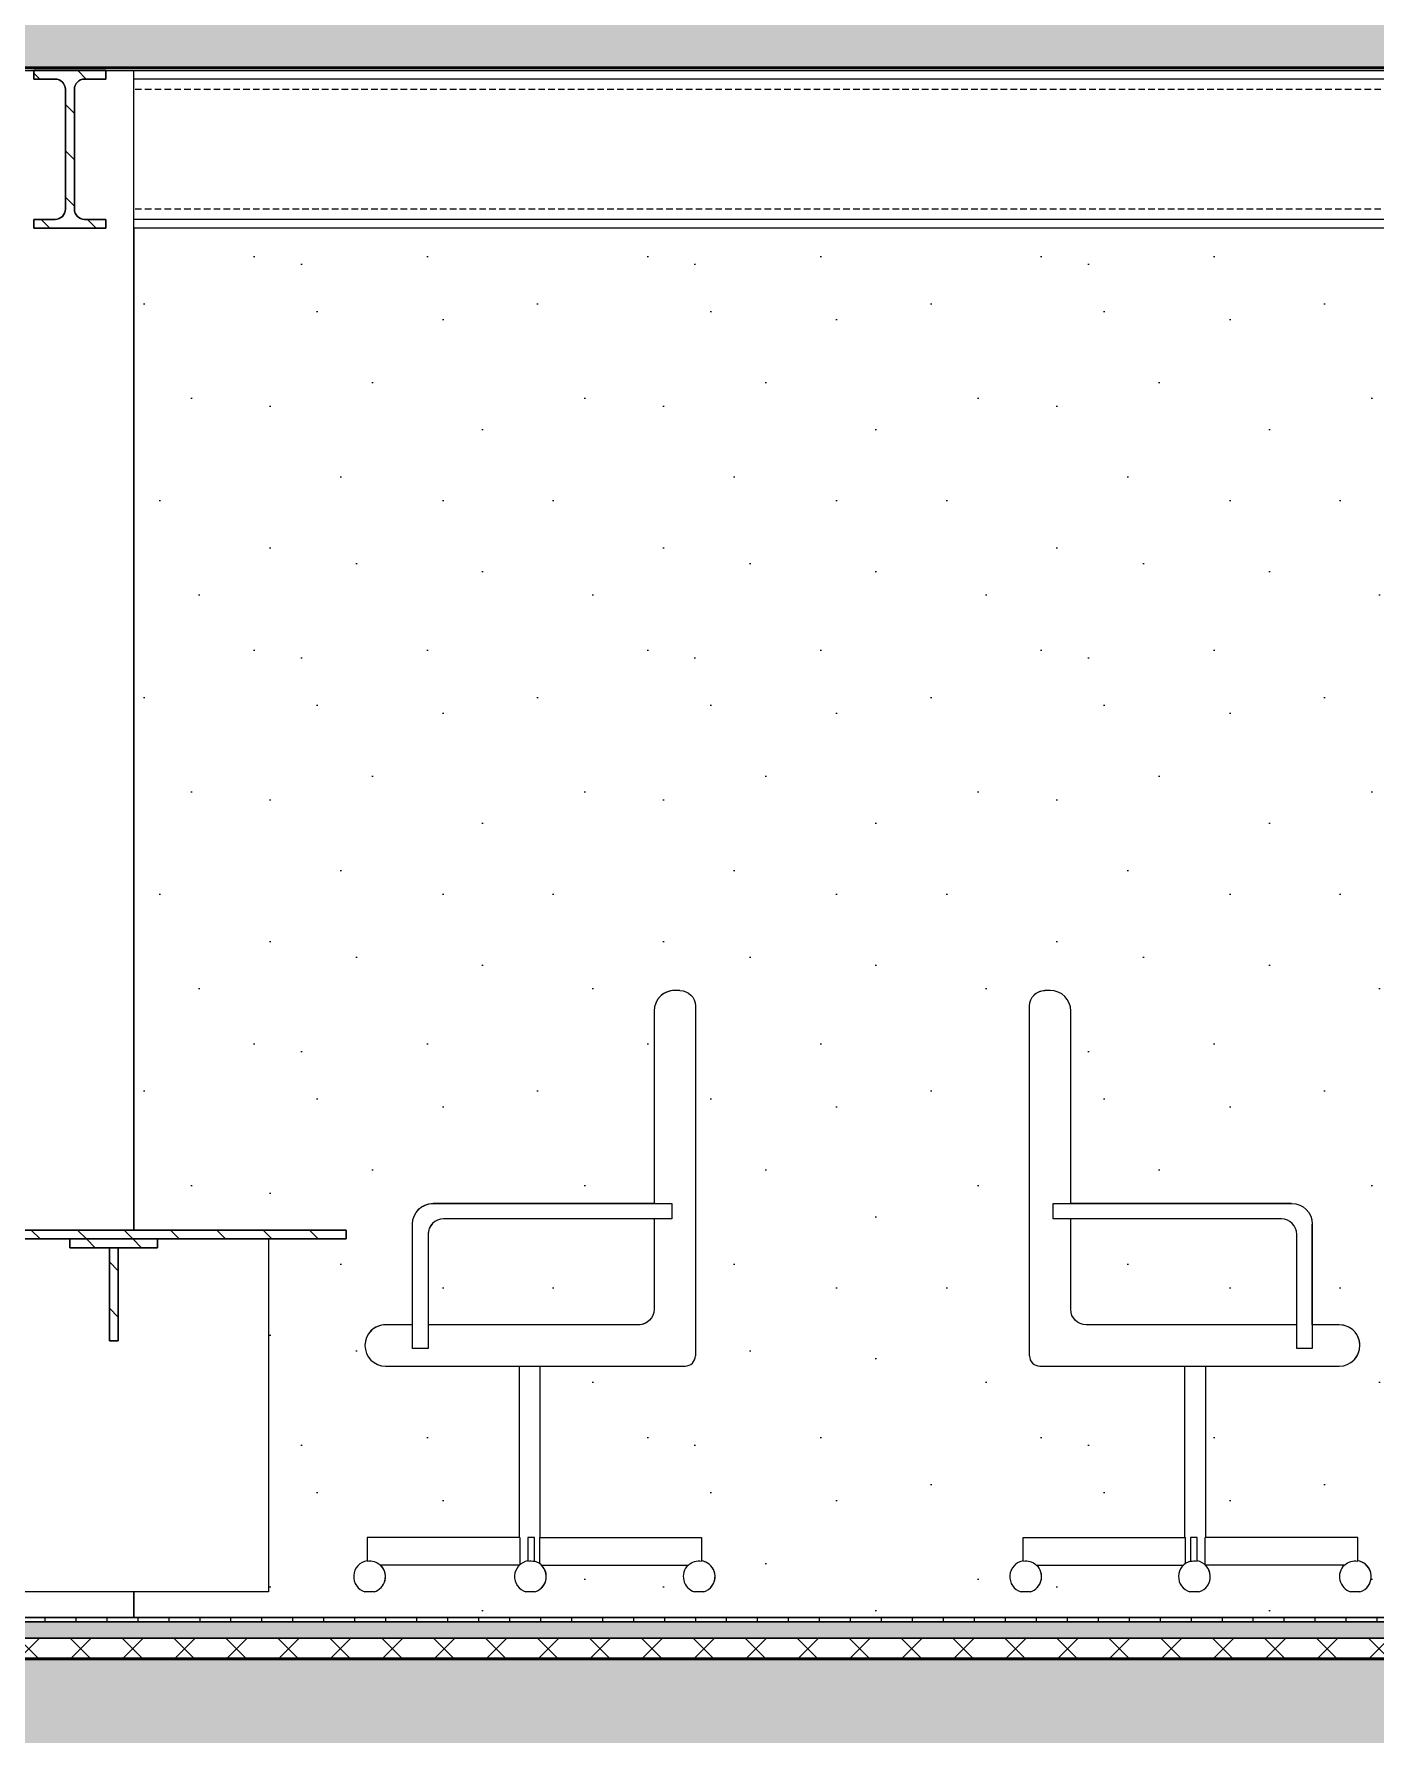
# Model space of a CAD drawing. Header units: millimetres. Extents: x -100 to 224448, y 0 to 22177.
# Drawn here: x 162581 to 165178, y 10125 to 13416 of the extents above; entities that cross this region are included whole.
import ezdxf

# ---------------------------------------------------------------- set-up
doc = ezdxf.new("R2010")
doc.units = ezdxf.units.MM
doc.linetypes.add('DASHED', pattern=[19.05, 12.7, -6.35])
doc.layers.get('0').update_dxf_attribs({"true_color": 0xdfdfdf})
for name, color, linetype in [('Background_0', 7, 'Continuous'), ('Boundary_0', 7, 'Continuous'), ('Boundary_Floor_ Ceramic Tiles', 7, 'Continuous'), ('Boundary_Insulation_ Extruded Polystyrene', 42, 'Continuous'), ('Boundary_Screed', 7, 'Continuous'), ('Elevation_Gypsum Board', 7, 'Continuous'), ('Fill_0', 7, 'Continuous'), ('Fill_Concrete_ Reinforced', 85, 'Continuous'), ('Fill_Floor_ Ceramic Tiles', 251, 'Continuous'), ('Fill_Insulation_ Extruded Polystyrene', 42, 'Continuous'), ('Fill_Screed', 251, 'Continuous'), ('Viewport border', 7, 'Continuous')]:
    doc.layers.add(name, color=color, linetype=linetype)
for name, color, linetype, lineweight in [('Background_Concrete_ Reinforced', 7, 'Continuous', 9), ('Background_Floor_ Ceramic Tiles', 7, 'Continuous', 9), ('Background_Gypsum Board', 7, 'Continuous', 9), ('Background_Insulation_ Extruded Polystyrene', 7, 'Continuous', 9), ('Background_Screed', 7, 'Continuous', 9), ('Boundary_Concrete_ Reinforced', 99, 'Continuous', 50)]:
    doc.layers.add(name, color=color, linetype=linetype, lineweight=lineweight)
doc.layers.add('BIM_ROOM_LINES', color=7, linetype='Continuous', plot=False)
pattern_1 = [(45, (-3002.4, -5250), (-44.90128, 44.90128), [])]
pattern_2 = [(15, (-3002.4, -5250), (287.368, 497.736), [50.8, -355.6]), (105, (-3002.4, -5250), (-497.736, 287.368), [50.8, -355.6]), (150, (-2953.33, -5236.85), (-392.5523, -105.184), [71.842, -502.894]), (15, (-3012.5, -5016.04), (287.368, 497.736), [50.8, -355.6]), (60, (-2981.4, -5034), (-105.184, 392.5523), [35.921, -538.815]), (150, (-2981.4, -5034), (-392.5523, -105.184), [35.921, -538.815]), (15, (-2891.6, -4878.46), (287.368, 497.736), [71.842, -334.558]), (60, (-2891.6, -4878.46), (-105.184, 392.5523), [50.8, -523.9364]), (150, (-2822.2, -4859.87), (-392.5523, -105.184), [50.8, -523.9364]), (105, (-2758.8, -5079.55), (-497.736, 287.368), [50.8, -355.6]), (60, (-2758.82, -5079.55), (-105.184, 392.5523), [35.921, -538.815]), (150, (-2740.86, -5048.44), (-392.5523, -105.184), [35.921, -538.815]), (15, (-2979.63, -5138.7), (287.368, 497.736), [25.4, -340.36]), (15, (-2711.5, -4961.7), (287.368, 497.736), [25.4, -340.36]), (105, (-2847.33, -4945.5), (-497.736, 287.368), [25.4, -340.36]), (150, (-2739.1, -5153.15), (-392.5523, -105.184), [35.921, -538.815]), (150, (-2983.15, -4929.3), (-392.5523, -105.184), [35.921, -538.815]), (60, (-2852.9, -5071.9), (-105.184, 392.5523), [35.921, -538.815]), (105, (-2880.6, -5164.77), (-497.736, 287.368), [6.35, -400.05]), (105, (-2906.6, -4994.24), (-497.736, 287.368), [6.35, -400.05]), (105, (-2740.65, -4877.46), (-497.736, 287.368), [6.35, -400.05]), (105, (-2678.64, -5084.36), (-497.736, 287.368), [6.35, -400.05])]

# ---------------------------------------------------------------- blocks, each defined once
blk = doc.blocks.new("CC'__section__..%5CMainBuilding.dwg", base_point=(1833.3, -9100))
at = {"layer": 'Elevation_Gypsum Board'}
h = blk.add_hatch(dxfattribs=at)
h.set_pattern_fill('DOTS2', color=256, scale=30, style=0)
h.paths.add_polyline_path([(3428.4, 4245), (3441.1, 4245), (3467.4, 4245), (3473.6, 4245), (3475.7, 4245), (3488.4, 4245), (3527.9, 4245), (3582.4, 4245), (9693.4, 4245), (9708.4, 4245), (9747.9, 4245), (9808.4, 4245), (9826.2, 4245), (9886.9, 4245), (9934.4, 4245), (9941.4, 4245), (16052.4, 4245), (16052.4, 4250), (3334.4, 4250), (3334.4, 4245), (3388.9, 4245)])
h = blk.add_hatch(dxfattribs=at)
h.set_pattern_fill('DOTS2', color=256, scale=30, style=0)
h.paths.add_polyline_path([(10352.4, 2000), (10352.4, 1983), (10202.4, 1983), (10202.4, 1300), (9941.4, 1300), (9941.4, 1250), (16052.4, 1250), (16052.4, 3940), (9941.4, 3940), (9941.4, 2000), (10202.4, 2000)])
h.paths.add_polyline_path([(14152.4, 2000), (14152.4, 1983), (14002.4, 1983), (14002.4, 1300), (13402.4, 1300), (13402.4, 1983), (13252.4, 1983), (13102.4, 1983), (13102.4, 1300), (12502.4, 1300), (12502.4, 1983), (12352.4, 1983), (12352.4, 2000), (12502.4, 2000), (13102.4, 2000), (13252.4, 2000), (13402.4, 2000), (14002.4, 2000)], flags=16)
h.paths.add_polyline_path([(14788.9, 2464.1), (14798.9, 2464.1, -0.414214), (14828.9, 2434.1), (14828.9, 1756.9, -0.198912), (14823, 1742.8, -0.198912), (14808.9, 1736.9), (14528.5, 1736.9), (14528.5, 1405.4), (14840.8, 1405.4), (14840.8, 1360, -0.371494), (14867, 1329.5, -0.189379), (14858.8, 1308.6, -0.133873), (14845, 1300), (14827.4, 1300, -0.555935), (14813.6, 1350.5, -0.016632), (14815.1, 1351.9), (14530.5, 1351.9, -0.206644), (14540.2, 1329.5, -0.189377), (14532, 1308.6, -0.133874), (14518.2, 1300), (14509.4, 1300), (14500.6, 1300, -0.555949), (14486.8, 1350.5, -0.016625), (14488.3, 1351.9), (14218.9, 1351.9, -0.206645), (14228.6, 1329.5, -0.189379), (14220.4, 1308.6, -0.133872), (14206.6, 1300), (14189, 1300, -0.555943), (14175.2, 1350.5, -0.170157), (14193.2, 1360), (14193.2, 1405.4), (14487.4, 1405.4), (14487.4, 1736.9), (14228.9, 1736.9, -0.65495), (14199.6, 1804.2, -0.009202), (14200.6, 1805.2, -0.198912), (14228.9, 1816.9), (14281.1, 1816.9), (14281.1, 2011.9, -0.18937), (14291.8, 2039.1, -0.208489), (14321.1, 2051.9), (14748.9, 2051.9), (14748.9, 2424.1, -0.189364), (14759.6, 2451.3, -0.009202), (14760.6, 2452.4, -0.198912)], flags=16)
h.paths.add_polyline_path([(11705.9, 2464.1), (11715.9, 2464.1, -0.414214), (11755.9, 2424.1), (11755.9, 2051.9), (12183.7, 2051.9, -0.414214), (12223.7, 2011.9), (12223.7, 1816.9), (12275.9, 1816.9, -0.414214), (12315.9, 1776.9, -0.189378), (12305.2, 1749.7, -0.208481), (12275.9, 1736.9), (12017.4, 1736.9), (12017.4, 1405.4), (12311.6, 1405.4), (12311.6, 1360, -0.371495), (12337.8, 1329.5, -0.189379), (12329.6, 1308.6, -0.133871), (12315.8, 1300), (12298.2, 1300, -0.555935), (12284.4, 1350.5, -0.016633), (12285.9, 1351.9), (12016.5, 1351.9, -0.206645), (12026.2, 1329.5, -0.189377), (12018, 1308.6, -0.133874), (12004.2, 1300), (11995.4, 1300), (11986.6, 1300, -0.555947), (11972.8, 1350.5, -0.016624), (11974.3, 1351.9), (11689.7, 1351.9, -0.206645), (11699.4, 1329.5, -0.18938), (11691.2, 1308.6, -0.133871), (11677.4, 1300), (11659.8, 1300, -0.555943), (11646, 1350.5, -0.170157), (11664, 1360), (11664, 1405.4), (11976.3, 1405.4), (11976.3, 1736.9), (11695.9, 1736.9, -0.414214), (11675.9, 1756.9), (11675.9, 2434.1, -0.189367), (11683.9, 2454.5, -0.208492)], flags=16)
h.paths.add_polyline_path([(10988.9, 2464.1), (10998.9, 2464.1, -0.414214), (11028.9, 2434.1), (11028.9, 1756.9, -0.198912), (11023, 1742.8, -0.198912), (11008.9, 1736.9), (10728.5, 1736.9), (10728.5, 1405.4), (11040.8, 1405.4), (11040.8, 1360, -0.371495), (11067, 1329.5, -0.18938), (11058.8, 1308.6, -0.133871), (11045, 1300), (11027.4, 1300, -0.555935), (11013.6, 1350.5, -0.01665), (11015.1, 1351.9), (10730.5, 1351.9, -0.206644), (10740.2, 1329.5, -0.189377), (10732, 1308.6, -0.133874), (10718.2, 1300), (10709.4, 1300), (10700.6, 1300, -0.555946), (10686.8, 1350.5, -0.016624), (10688.3, 1351.9), (10418.9, 1351.9, -0.206645), (10428.6, 1329.5, -0.189379), (10420.4, 1308.6, -0.133872), (10406.6, 1300), (10389, 1300, -0.555943), (10375.2, 1350.5, -0.170157), (10393.2, 1360), (10393.2, 1405.4), (10687.4, 1405.4), (10687.4, 1736.9), (10428.9, 1736.9, -0.65495), (10399.6, 1804.2, -0.009215), (10400.6, 1805.2, -0.198912), (10428.9, 1816.9), (10481.1, 1816.9), (10481.1, 2011.9, -0.18937), (10491.8, 2039.1, -0.208489), (10521.1, 2051.9), (10948.9, 2051.9), (10948.9, 2424.1, -0.189364), (10959.6, 2451.3, -0.009215), (10960.6, 2452.4, -0.198912)], flags=16)
h = blk.add_hatch(dxfattribs=at)
h.set_pattern_fill('DOTS2', color=256, scale=30, style=0)
h.paths.add_polyline_path([(10511.1, 1816.9), (10918.9, 1816.9, 0.20842), (10940.9, 1826.5, 0.189439), (10948.9, 1846.9), (10948.9, 2021.9), (10541.1, 2021.9, 0.198912), (10519.9, 2013.1, 0.198912), (10511.1, 1991.9)])
h = blk.add_hatch(dxfattribs=at)
h.set_pattern_fill('DOTS2', color=256, scale=30, style=0)
h.paths.add_polyline_path([(11785.9, 1816.9), (12193.7, 1816.9), (12193.7, 1991.9, 0.414214), (12163.7, 2021.9), (11755.9, 2021.9), (11755.9, 1846.9, 0.414214)])
at = {"layer": 'Fill_0', "extrusion": (-4.25008e-29, -1.01962e-30, -1)}
h = blk.add_hatch(dxfattribs=at)
h.set_pattern_fill('ANSI31', color=256, scale=20, style=0)
h.set_pattern_definition(pattern_1)
edge = h.paths.add_edge_path()
edge.add_line((-9747.9, 4228.3), (-9788.8, 4228.3))
edge.add_spline(control_points=[(-9788.8, 4228.3), (-9808.7, 4228.3), (-9808.7, 4208.4)], knot_values=[-0.785398, -0.785398, -0.785398, 0.785398, 0.785398, 0.785398], weights=[1, 0.707107, 1], degree=2, periodic=0)
edge.add_line((-9808.7, 4208.4), (-9808.7, 3976.6))
edge.add_spline(control_points=[(-9808.7, 3976.6), (-9808.7, 3956.7), (-9788.8, 3956.7)], knot_values=[-0.785398, -0.785398, -0.785398, 0.785398, 0.785398, 0.785398], weights=[1, 0.707107, 1], degree=2, periodic=0)
edge.add_line((-9788.8, 3956.7), (-9747.9, 3956.7))
edge.add_line((-9747.9, 3956.7), (-9747.9, 3940))
edge.add_line((-9747.9, 3940), (-9886.9, 3940))
edge.add_line((-9886.9, 3940), (-9886.9, 3956.7))
edge.add_line((-9886.9, 3956.7), (-9846, 3956.7))
edge.add_spline(control_points=[(-9846, 3956.7), (-9826.1, 3956.7), (-9826.1, 3976.6)], knot_values=[-0.785398, -0.785398, -0.785398, 0.785398, 0.785398, 0.785398], weights=[1, 0.707107, 1], degree=2, periodic=0)
edge.add_line((-9826.1, 3976.6), (-9826.1, 4208.4))
edge.add_spline(control_points=[(-9826.1, 4208.4), (-9826.1, 4228.3), (-9846, 4228.3)], knot_values=[-0.785398, -0.785398, -0.785398, 0.785398, 0.785398, 0.785398], weights=[1, 0.707107, 1], degree=2, periodic=0)
edge.add_line((-9846, 4228.3), (-9886.9, 4228.3))
edge.add_line((-9886.9, 4228.3), (-9886.9, 4245))
edge.add_line((-9886.9, 4245), (-9747.9, 4245))
edge.add_line((-9747.9, 4245), (-9747.9, 4228.3))
at = {"layer": 'Fill_0', "extrusion": (0, 0, -1)}
h = blk.add_hatch(dxfattribs=at)
h.set_pattern_fill('ANSI31', color=256, scale=20, style=0)
h.set_pattern_definition(pattern_1)
h.paths.add_polyline_path([(-9452.4, 2000), (-9452.4, 1983), (-10352.4, 1983), (-10352.4, 2000)])
h = blk.add_hatch(dxfattribs=at)
h.set_pattern_fill('ANSI31', color=256, scale=20, style=0)
h.set_pattern_definition(pattern_1)
h.paths.add_polyline_path([(-9987.4, 1966), (-9987.4, 1983), (-9817.4, 1983), (-9817.4, 1966)])
h = blk.add_hatch(dxfattribs=at)
h.set_pattern_fill('ANSI31', color=256, scale=20, style=0)
h.set_pattern_definition(pattern_1)
h.paths.add_polyline_path([(-9893.9, 1966), (-9893.9, 1786), (-9910.9, 1786), (-9910.9, 1966)])
at = {"layer": 'Fill_Concrete_ Reinforced', "extrusion": (0, 0, -1)}
h = blk.add_hatch(dxfattribs=at)
h.set_pattern_fill('CONCRETE1', color=256, scale=20, angle=15, style=0)
h.set_pattern_definition(pattern_2)
h.paths.add_polyline_path([(-21382.4, 4250), (-21382.4, 4420), (-21242.4, 4420), (-3322.4, 4420), (-3182.4, 4420), (-3182.4, 4250)])
h = blk.add_hatch(dxfattribs=at)
h.set_pattern_fill('CONCRETE1', color=256, scale=20, angle=15, style=0)
h.set_pattern_definition(pattern_2)
h.paths.add_polyline_path([(-21382.4, 1000), (-21382.4, 1170), (-21242.4, 1170), (-3322.4, 1170), (-3182.4, 1170), (-3182.4, 1000)])
at = {"layer": 'Fill_Floor_ Ceramic Tiles', "extrusion": (0, 0, -1)}
h = blk.add_hatch(dxfattribs=at)
h.set_pattern_fill('_USER', color=256, scale=60, angle=90, style=0, pattern_type=0)
h.set_pattern_definition([(90, (-3002.4, -5250), (-60, -2e-13), [])])
h.paths.add_polyline_path([(-3322.4, 1250), (-3322.4, 1242), (-21242.4, 1242), (-21242.4, 1250)])
at = {"layer": 'Fill_Insulation_ Extruded Polystyrene', "extrusion": (0, 0, -1)}
h = blk.add_hatch(dxfattribs=at)
h.set_pattern_fill('INSULATION', color=256, scale=20, style=0)
h.set_pattern_definition([(45, (-3002.4, -5250), (-50.28943, 50.28943), []), (135, (-3002.4, -5250), (-50.28943, -50.28943), [])])
h.paths.add_polyline_path([(-3322.4, 1210), (-3322.4, 1170), (-21242.4, 1170), (-21242.4, 1210)])
at = {"layer": 'Fill_Screed', "extrusion": (0, 0, -1)}
h = blk.add_hatch(dxfattribs=at)
h.set_pattern_fill('SCREED', color=256, scale=20, angle=15, style=0)
h.set_pattern_definition([(15, (-3002.4, -5250), (915.6406, 508.3053), [-127, 0, -381, 0]), (15, (-3005.69, -5237.73), (915.6406, 508.3053), [-50.8, 0, -177.8, 0, -91.44, 0, -381, 0]), (15, (-3008.97, -5225.47), (915.6406, 508.3053), [-25.4, 0, -127, 0, -127, 0, -279.4, 0, -91.44, 0]), (15, (-3012.26, -5213.2), (915.6406, 508.3053), [-91.44, 0, -406.4, 0]), (15, (-3015.55, -5200.93), (915.6406, 508.3053), [-304.8, 0, -304.8, 0]), (15, (-3018.84, -5188.66), (915.6406, 508.3053), [-431.8, 0]), (15, (-3022.12, -5176.4), (915.6406, 508.3053), [-127, 0, -558.8, 0]), (15, (-3025.4, -5164.13), (915.6406, 508.3053), [-177.8, 0, -101.6, 0]), (15, (-3028.7, -5151.86), (915.6406, 508.3053), [-254, 0]), (15, (-3035.27, -5127.33), (915.6406, 508.3053), [-35.56, 0, -381, 0, -228.6, 0]), (15, (-3038.56, -5115.06), (915.6406, 508.3053), [-50.8, 0, -5.08, 0, -127, 0]), (15, (-3041.84, -5102.8), (915.6406, 508.3053), [-25.4, 0, -330.2, 0, -381, 0]), (15, (-3045.13, -5090.53), (915.6406, 508.3053), [-254, 0]), (15, (-3048.42, -5078.26), (915.6406, 508.3053), [-127, 0, -533.4, 0]), (15, (-3055, -5053.72), (915.6406, 508.3053), [-609.6, 0]), (15, (-3058.28, -5041.46), (915.6406, 508.3053), [-127, 0, -10.16, 0, -177.8, 0]), (15, (-3061.57, -5029.2), (915.6406, 508.3053), [-35.56, 0, -254, 0, -101.6, 0, -177.8, 0, -203.2, 0]), (15, (-3064.85, -5016.92), (915.6406, 508.3053), [-76.2, 0, -101.6, 0, -254, 0, -10.16, 0, -127, 0]), (15, (-3068.14, -5004.65), (915.6406, 508.3053), [-254, 0])])
h.paths.add_polyline_path([(-3322.4, 1242), (-3322.4, 1210), (-21242.4, 1210), (-21242.4, 1242)])
at = {"linetype": 'DASHED', "extrusion": (0, 1, 0)}
for p, q in [((16052.4, 4208.4), (9941.4, 4208.4)), ((16052.4, 3976.6), (9941.4, 3976.6))]:
    blk.add_line(p, q, dxfattribs=at)
blk.add_line((2834.4, 1250), (21730.4, 1250))
blk.add_line((2834.4, 1250), (21730.4, 1250))
blk.add_line((2834.4, 1250), (21730.4, 1250))
at = {"layer": 'Background_0', "extrusion": (0, 1, 0)}
for p, q in [((3467.4, 4245), (9808.4, 4245)), ((9693.4, 4245), (9941.4, 4245)), ((9693.4, 4245), (9941.4, 4245)), ((9708.4, 4245), (9934.4, 4245)), ((9747.9, 4245), (9747.9, 4228.3)), ((9747.9, 4245), (9886.9, 4245)), ((9886.9, 4245), (9747.9, 4245)), ((9747.9, 4228.3), (9788.8, 4228.3)), ((9826.2, 4245), (9808.4, 4245)), ((9826.2, 4245), (16052.4, 4245)), ((9846, 4228.3), (9886.9, 4228.3)), ((9886.9, 4245), (16052.4, 4245)), ((9886.9, 4228.3), (9886.9, 4245)), ((9886.9, 4245), (16052.4, 4245)), ((9934.4, 4245), (9934.4, 4245)), ((9934.4, 4245), (9941.4, 4245)), ((9941.4, 2000), (9941.4, 4245)), ((9941.4, 4245), (9941.4, 4245)), ((16052.4, 4228.3), (9941.4, 4228.3)), ((9808.7, 4208.4), (9808.7, 3976.6)), ((9826.1, 3976.6), (9826.1, 4208.4)), ((9788.8, 3956.7), (9747.9, 3956.7)), ((9747.9, 3956.7), (9747.9, 3940)), ((9886.9, 3956.7), (9846, 3956.7)), ((9886.9, 3940), (9886.9, 3956.7)), ((16052.4, 3956.7), (9941.4, 3956.7)), ((9747.9, 3940), (9886.9, 3940)), ((9941.4, 3940), (9941.4, 2000)), ((9941.4, 2000), (9941.4, 3940)), ((9941.4, 2000), (9941.4, 3940)), ((9941.4, 3940), (9941.4, 2000)), ((9941.4, 2000), (9941.4, 3940)), ((16052.4, 3940), (9941.4, 3940)), ((10998.9, 2464.1), (10988.9, 2464.1)), ((10998.9, 2464.1), (10988.9, 2464.1)), ((10998.9, 2464.1), (10988.9, 2464.1)), ((10998.9, 2464.1), (10988.9, 2464.1)), ((10998.9, 2464.1), (10988.9, 2464.1)), ((10998.9, 2464.1), (10988.9, 2464.1)), ((11715.9, 2464.1), (11705.9, 2464.1)), ((11715.9, 2464.1), (11705.9, 2464.1)), ((11715.9, 2464.1), (11705.9, 2464.1)), ((11715.9, 2464.1), (11705.9, 2464.1)), ((11715.9, 2464.1), (11705.9, 2464.1)), ((11715.9, 2464.1), (11705.9, 2464.1)), ((10948.9, 2424.1), (10948.9, 2051.9)), ((11028.9, 2434.1), (11028.9, 1756.9)), ((11028.9, 2434.1), (11028.9, 1756.9)), ((11028.9, 2434.1), (11028.9, 1756.9)), ((11028.9, 2434.1), (11028.9, 1756.9)), ((11028.9, 2434.1), (11028.9, 1756.9)), ((11028.9, 2434.1), (11028.9, 1756.9)), ((11675.9, 1756.9), (11675.9, 2434.1)), ((11755.9, 2051.9), (11755.9, 2424.1)), ((11755.9, 2051.9), (11755.9, 2424.1)), ((11755.9, 2051.9), (11755.9, 2424.1)), ((11755.9, 2051.9), (11755.9, 2424.1)), ((11755.9, 2051.9), (11755.9, 2424.1)), ((11755.9, 2051.9), (11755.9, 2424.1)), ((10948.9, 2051.9), (10521.1, 2051.9)), ((10521.1, 2051.9), (10948.9, 2051.9)), ((10948.9, 2051.9), (10521.1, 2051.9)), ((10948.9, 2051.9), (10521.1, 2051.9)), ((10948.9, 2051.9), (10521.1, 2051.9)), ((10948.9, 2051.9), (10521.1, 2051.9)), ((10521.1, 2051.9), (10948.9, 2051.9)), ((10521.1, 2051.9), (10948.9, 2051.9)), ((10521.1, 2051.9), (10948.9, 2051.9)), ((10521.1, 2051.9), (10948.9, 2051.9)), ((10521.1, 2051.9), (10983.1, 2051.9)), ((10948.9, 2051.9), (10521.1, 2051.9)), ((10983.1, 2051.9), (10983.1, 2021.9)), ((11721.7, 2021.9), (11721.7, 2051.9)), ((11721.7, 2051.9), (12183.7, 2051.9)), ((12183.7, 2051.9), (11755.9, 2051.9)), ((11755.9, 2051.9), (12183.7, 2051.9)), ((11755.9, 2051.9), (12183.7, 2051.9)), ((12183.7, 2051.9), (11755.9, 2051.9)), ((11755.9, 2051.9), (12183.7, 2051.9)), ((12183.7, 2051.9), (11755.9, 2051.9)), ((11755.9, 2051.9), (12183.7, 2051.9)), ((12183.7, 2051.9), (11755.9, 2051.9)), ((11755.9, 2051.9), (12183.7, 2051.9)), ((12183.7, 2051.9), (11755.9, 2051.9)), ((12183.7, 2051.9), (11755.9, 2051.9)), ((10481.1, 1771.2), (10481.1, 2011.9)), ((10983.1, 2021.9), (10541.1, 2021.9)), ((10948.9, 2021.9), (10948.9, 1846.9)), ((12163.7, 2021.9), (11721.7, 2021.9)), ((11755.9, 1846.9), (11755.9, 2021.9)), ((11755.9, 1846.9), (11755.9, 2021.9)), ((11755.9, 1846.9), (11755.9, 2021.9)), ((11755.9, 1846.9), (11755.9, 2021.9)), ((11755.9, 1846.9), (11755.9, 2021.9)), ((11755.9, 1846.9), (11755.9, 2021.9)), ((12223.7, 2011.9), (12223.7, 1816.9)), ((12223.7, 2011.9), (12223.7, 1816.9)), ((12223.7, 1816.9), (12223.7, 2011.9)), ((12223.7, 1816.9), (12223.7, 2011.9)), ((12223.7, 2011.9), (12223.7, 1771.2)), ((12223.7, 1816.9), (12223.7, 2011.9)), ((12223.7, 1816.9), (12223.7, 2011.9)), ((12223.7, 2011.9), (12223.7, 1816.9)), ((12223.7, 1816.9), (12223.7, 2011.9)), ((12223.7, 2011.9), (12223.7, 1816.9)), ((12223.7, 1816.9), (12223.7, 2011.9)), ((12223.7, 2011.9), (12223.7, 1816.9)), ((10352.4, 2000), (9452.4, 2000)), ((9452.4, 2000), (10352.4, 2000)), ((9452.4, 1983), (10352.4, 1983)), ((10202.4, 2000), (9602.4, 2000)), ((10202.4, 2000), (9602.4, 2000)), ((9602.4, 2000), (10202.4, 2000)), ((9987.4, 1983), (9817.4, 1983)), ((9817.4, 1983), (9817.4, 1966)), ((9941.4, 2000), (10352.4, 2000)), ((10202.4, 2000), (9941.4, 2000)), ((9941.4, 2000), (10202.4, 2000)), ((9941.4, 2000), (10352.4, 2000)), ((10202.4, 2000), (9941.4, 2000)), ((9941.4, 2000), (10202.4, 2000)), ((9941.4, 2000), (10352.4, 2000)), ((10202.4, 2000), (9941.4, 2000)), ((9941.4, 2000), (10202.4, 2000)), ((9941.4, 2000), (10352.4, 2000)), ((10202.4, 2000), (9941.4, 2000)), ((9941.4, 2000), (10202.4, 2000)), ((9941.4, 2000), (10352.4, 2000)), ((10202.4, 2000), (9941.4, 2000)), ((9941.4, 2000), (10202.4, 2000)), ((9987.4, 1966), (9987.4, 1983)), ((10202.4, 2000), (10202.4, 2000)), ((10202.4, 2000), (10202.4, 2000)), ((10202.4, 1983), (10202.4, 1300)), ((10202.4, 1983), (10202.4, 1300)), ((10202.4, 1983), (10202.4, 1300)), ((10202.4, 1983), (10202.4, 1300)), ((10202.4, 1983), (10202.4, 1300)), ((10202.4, 1983), (10202.4, 1300)), ((10202.4, 1983), (10202.4, 1300)), ((10202.4, 1983), (10202.4, 1300)), ((10202.4, 1983), (10202.4, 1300)), ((10202.4, 1983), (10202.4, 1300)), ((10202.4, 1983), (10202.4, 1300)), ((10202.4, 1983), (10202.4, 1300)), ((10202.4, 1983), (10202.4, 1300)), ((10352.4, 1983), (10352.4, 2000)), ((10352.4, 1983), (10352.4, 2000)), ((10352.4, 1983), (10352.4, 2000)), ((10352.4, 1983), (10352.4, 2000)), ((10352.4, 1983), (10352.4, 2000)), ((10352.4, 1983), (10352.4, 2000)), ((10352.4, 1983), (10352.4, 2000)), ((10352.4, 1983), (10352.4, 1983)), ((10352.4, 1983), (10352.4, 1983)), ((10511.1, 1991.9), (10511.1, 1816.9)), ((10511.1, 1991.9), (10511.1, 1816.9)), ((10511.1, 1991.9), (10511.1, 1816.9)), ((10511.1, 1991.9), (10511.1, 1771.2)), ((10511.1, 1991.9), (10511.1, 1816.9)), ((10511.1, 1991.9), (10511.1, 1816.9)), ((10511.1, 1991.9), (10511.1, 1816.9)), ((10511.1, 1991.9), (10511.1, 1816.9)), ((10511.1, 1991.9), (10511.1, 1816.9)), ((10511.1, 1991.9), (10511.1, 1816.9)), ((10511.1, 1991.9), (10511.1, 1816.9)), ((10511.1, 1991.9), (10511.1, 1816.9)), ((12193.7, 1771.2), (12193.7, 1991.9)), ((9817.4, 1966), (9987.4, 1966)), ((9910.9, 1966), (9893.9, 1966)), ((9893.9, 1966), (9893.9, 1786)), ((9910.9, 1786), (9910.9, 1966)), ((10481.1, 1816.9), (10428.9, 1816.9)), ((10481.1, 1816.9), (10428.9, 1816.9)), ((10481.1, 1816.9), (10428.9, 1816.9)), ((10481.1, 1816.9), (10428.9, 1816.9)), ((10481.1, 1816.9), (10428.9, 1816.9)), ((10481.1, 1816.9), (10428.9, 1816.9)), ((10918.9, 1816.9), (10511.1, 1816.9)), ((10918.9, 1816.9), (10511.1, 1816.9)), ((10918.9, 1816.9), (10511.1, 1816.9)), ((10918.9, 1816.9), (10511.1, 1816.9)), ((10918.9, 1816.9), (10511.1, 1816.9)), ((10918.9, 1816.9), (10511.1, 1816.9)), ((12193.7, 1816.9), (11785.9, 1816.9)), ((12193.7, 1816.9), (11785.9, 1816.9)), ((12193.7, 1816.9), (11785.9, 1816.9)), ((12193.7, 1816.9), (11785.9, 1816.9)), ((12193.7, 1816.9), (11785.9, 1816.9)), ((12193.7, 1816.9), (11785.9, 1816.9)), ((12275.9, 1816.9), (12223.7, 1816.9)), ((12275.9, 1816.9), (12223.7, 1816.9)), ((12275.9, 1816.9), (12223.7, 1816.9)), ((12275.9, 1816.9), (12223.7, 1816.9)), ((12275.9, 1816.9), (12223.7, 1816.9)), ((12275.9, 1816.9), (12223.7, 1816.9)), ((9893.9, 1786), (9910.9, 1786)), ((10511.1, 1771.2), (10481.1, 1771.2)), ((12223.7, 1771.2), (12193.7, 1771.2)), ((10428.9, 1736.9), (11008.9, 1736.9)), ((10687.4, 1736.9), (10687.4, 1405.4)), ((10728.5, 1405.4), (10728.5, 1736.9)), ((10728.5, 1405.4), (10728.5, 1736.9)), ((10728.5, 1405.4), (10728.5, 1736.9)), ((10728.5, 1405.4), (10728.5, 1736.9)), ((10728.5, 1405.4), (10728.5, 1736.9)), ((10728.5, 1405.4), (10728.5, 1736.9)), ((11695.9, 1736.9), (12275.9, 1736.9)), ((11976.3, 1736.9), (11976.3, 1405.4)), ((12017.4, 1405.4), (12017.4, 1736.9)), ((12017.4, 1405.4), (12017.4, 1736.9)), ((12017.4, 1405.4), (12017.4, 1736.9)), ((12017.4, 1405.4), (12017.4, 1736.9)), ((12017.4, 1405.4), (12017.4, 1736.9)), ((12017.4, 1405.4), (12017.4, 1736.9)), ((10687.4, 1405.4), (10393.2, 1405.4)), ((10393.2, 1405.4), (10393.2, 1405.4)), ((10687.4, 1405.4), (10393.2, 1405.4)), ((10687.4, 1405.4), (10393.2, 1405.4)), ((10393.2, 1405.4), (10393.2, 1359.6)), ((10393.2, 1405.4), (10393.2, 1405.4)), ((10688.9, 1405.4), (10393.2, 1405.4)), ((10687.4, 1405.4), (10393.2, 1405.4)), ((10687.4, 1405.4), (10393.2, 1405.4)), ((10688.9, 1405.4), (10688.9, 1352.5)), ((10704.3, 1405.4), (10704.3, 1359.6)), ((10717, 1405.4), (10704.3, 1405.4)), ((10717, 1359), (10717, 1405.4)), ((10727, 1405.4), (11040.8, 1405.4)), ((10727, 1405.4), (10727, 1354.8)), ((10728.5, 1405.4), (11040.8, 1405.4)), ((10728.5, 1405.4), (11040.8, 1405.4)), ((10728.5, 1405.4), (11040.8, 1405.4)), ((10728.5, 1405.4), (11040.8, 1405.4)), ((10728.5, 1405.4), (11040.8, 1405.4)), ((11040.8, 1405.4), (11040.8, 1360)), ((11040.8, 1405.4), (11040.8, 1360)), ((11040.8, 1405.4), (11040.8, 1360)), ((11040.8, 1405.4), (11040.8, 1359.6)), ((11040.8, 1405.4), (11040.8, 1360)), ((11040.8, 1405.4), (11040.8, 1360)), ((11664, 1405.4), (11977.8, 1405.4)), ((11664, 1405.4), (11976.3, 1405.4)), ((11664, 1405.4), (11976.3, 1405.4)), ((11664, 1405.4), (11976.3, 1405.4)), ((11664, 1405.4), (11976.3, 1405.4)), ((11664, 1405.4), (11664, 1405.4)), ((11664, 1359.6), (11664, 1405.4)), ((11664, 1405.4), (11976.3, 1405.4)), ((11977.8, 1354.8), (11977.8, 1405.4)), ((12000.5, 1405.4), (11987.8, 1405.4)), ((11987.8, 1405.4), (11987.8, 1359)), ((12000.5, 1359.6), (12000.5, 1405.4)), ((12015.9, 1352.5), (12015.9, 1405.4)), ((12311.6, 1405.4), (12015.9, 1405.4)), ((12311.6, 1405.4), (12017.4, 1405.4)), ((12311.6, 1405.4), (12017.4, 1405.4)), ((12311.6, 1405.4), (12017.4, 1405.4)), ((12311.6, 1405.4), (12017.4, 1405.4)), ((12311.6, 1405.4), (12017.4, 1405.4)), ((12311.6, 1360), (12311.6, 1405.4)), ((12311.6, 1359.6), (12311.6, 1405.4)), ((12311.6, 1360), (12311.6, 1405.4)), ((12311.6, 1360), (12311.6, 1405.4)), ((12311.6, 1360), (12311.6, 1405.4)), ((12311.6, 1360), (12311.6, 1405.4)), ((10688.3, 1351.9), (10418.3, 1351.9)), ((10717, 1359), (10717, 1359.4)), ((10730.5, 1351.9), (11015.7, 1351.9)), ((11040.8, 1359.6), (11040.8, 1360)), ((11689.1, 1351.9), (11974.3, 1351.9)), ((12000.5, 1359.6), (12000.5, 1359.8)), ((12286.5, 1351.9), (12016.5, 1351.9)), ((12311.6, 1359.6), (12311.6, 1360)), ((10202.4, 1300), (9602.4, 1300)), ((9941.4, 1300), (9941.4, 1250)), ((9941.4, 1250), (9941.4, 1300)), ((9941.4, 1250), (9941.4, 1300)), ((9941.4, 1250), (9941.4, 1300)), ((9941.4, 1300), (9941.4, 1250)), ((9941.4, 1250), (9941.4, 1300)), ((10202.4, 1300), (10202.4, 1300)), ((10202.4, 1300), (10202.4, 1300)), ((10406.6, 1300), (10389, 1300)), ((10709.4, 1300), (10700.6, 1300)), ((10718.2, 1300), (10709.4, 1300)), ((11045, 1300), (11027.4, 1300)), ((11677.4, 1300), (11659.8, 1300)), ((11995.4, 1300), (11986.6, 1300)), ((12004.2, 1300), (11995.4, 1300)), ((12315.8, 1300), (12298.2, 1300))]:
    blk.add_line(p, q, dxfattribs=at)
at = {"layer": 'Background_0', "extrusion": (0, 0, -1)}
for centre, start, end in [((-9788.8, 4208.4), 90, 180), ((-9846, 4208.4), 0, 90), ((-9788.8, 3976.6), 180, 270), ((-9846, 3976.6), 270, 0)]:
    blk.add_arc(centre, 19.9, start, end, dxfattribs=at)
at = {"layer": 'Background_0'}
for centre, radius, start, end in [((10988.9, 2424.1), 40, 90, 180), ((10988.9, 2424.1), 40, 90, 137.1118), ((10988.9, 2424.1), 40, 90, 137.1115), ((10988.9, 2424.1), 40, 90, 137.1118), ((10988.9, 2424.1), 40, 90, 137.1088), ((10988.9, 2424.1), 40, 90, 135), ((11715.9, 2424.1), 40, 0, 90), ((11715.9, 2424.1), 40, 0, 90), ((11715.9, 2424.1), 40, 0, 90), ((11715.9, 2424.1), 40, 0, 90), ((11715.9, 2424.1), 40, 0, 90), ((11715.9, 2424.1), 40, 0, 90), ((10541.1, 1991.9), 30, 90, 180), ((10541.1, 1991.9), 30, 135, 180), ((10541.1, 1991.9), 30, 135, 180), ((10541.1, 1991.9), 30, 135, 180), ((10541.1, 1991.9), 30, 135, 180), ((10541.1, 1991.9), 30, 135, 180), ((10541.1, 1991.9), 30, 135, 180), ((10541.1, 1991.9), 30, 135, 180), ((10541.1, 1991.9), 30, 135, 180), ((10541.1, 1991.9), 30, 135, 180), ((10541.1, 1991.9), 30, 135, 180), ((10541.1, 1991.9), 30, 135, 180), ((12163.7, 1991.9), 30, 0, 90), ((10428.9, 1776.9), 40, 90, 270), ((10428.9, 1776.9), 40, 90, 137.1118), ((10428.9, 1776.9), 40, 90, 137.1118), ((10428.9, 1776.9), 40, 90, 137.1088), ((10428.9, 1776.9), 40, 90, 137.1115), ((10428.9, 1776.9), 40, 90, 135), ((12275.9, 1776.9), 40, 317.1037, 90), ((12275.9, 1776.9), 40, 317.1057, 90), ((12275.9, 1776.9), 40, 317.1057, 90), ((12275.9, 1776.9), 40, 270, 90), ((12275.9, 1776.9), 40, 317.1057, 90), ((12275.9, 1776.9), 40, 317.1057, 90), ((11008.9, 1756.9), 20, 270, 0), ((11008.9, 1756.9), 20, 315, 0), ((11008.9, 1756.9), 20, 315, 0), ((11008.9, 1756.9), 20, 315, 0), ((11008.9, 1756.9), 20, 315, 0), ((11008.9, 1756.9), 20, 315, 0), ((11695.9, 1756.9), 20, 180, 270), ((10397.8, 1329.5), 30.8, 98.4811, 253.3944), ((10397.8, 1329.5), 30.8, 98.4811, 137.1082), ((10397.8, 1329.5), 30.8, 98.4811, 137.1119), ((10397.8, 1329.5), 30.8, 98.4811, 137.1082), ((10397.8, 1329.5), 30.8, 98.4811, 137.1082), ((10397.8, 1329.5), 30.8, 98.4811, 137.1115), ((10397.8, 1329.5), 30.8, 286.6056, 46.7021), ((10397.8, 1329.5), 30.8, 317.1054, 46.7021), ((10397.8, 1329.5), 30.8, 317.1014, 46.7021), ((10397.8, 1329.5), 30.8, 317.1054, 46.7021), ((10397.8, 1329.5), 30.8, 317.1054, 46.7021), ((10397.8, 1329.5), 30.8, 317.1018, 46.7021), ((10709.4, 1329.5), 30.8, 99.4819, 253.3942), ((10709.4, 1329.5), 30.8, 133.2978, 137.1075), ((10709.4, 1329.5), 30.8, 133.2978, 137.1074), ((10709.4, 1329.5), 30.8, 133.2978, 137.1114), ((10709.4, 1329.5), 30.8, 133.2978, 137.1074), ((10709.4, 1329.5), 30.8, 133.2978, 137.1076), ((10709.4, 1329.5), 30.8, 133.2978, 137.1074), ((10709.4, 1329.5), 30.8, 133.2978, 137.1075), ((10709.4, 1329.5), 30.8, 133.2978, 137.1074), ((10709.4, 1329.5), 30.8, 133.2978, 137.111), ((10709.4, 1329.5), 30.8, 133.2978, 137.1074), ((10709.4, 1329.5), 30.8, 133.2978, 137.1074), ((10709.4, 1329.5), 30.8, 286.6056, 75.7299), ((10709.4, 1329.5), 30.8, 317.1059, 46.702), ((10709.4, 1329.5), 30.8, 317.1061, 46.702), ((10709.4, 1329.5), 30.8, 317.102, 46.702), ((10709.4, 1329.5), 30.8, 317.1061, 46.702), ((10709.4, 1329.5), 30.8, 317.1059, 46.702), ((10709.4, 1329.5), 30.8, 317.1061, 46.702), ((10709.4, 1329.5), 30.8, 317.1059, 46.7021), ((10709.4, 1329.5), 30.8, 317.1061, 46.7021), ((10709.4, 1329.5), 30.8, 317.1025, 46.7021), ((10709.4, 1329.5), 30.8, 317.1061, 46.7021), ((10709.4, 1329.5), 30.8, 317.1061, 46.7021), ((11036.2, 1329.5), 30.8, 133.2978, 253.3943), ((11036.2, 1329.5), 30.8, 133.2978, 137.1133), ((11036.2, 1329.5), 30.8, 133.2978, 137.1133), ((11036.2, 1329.5), 30.8, 133.2978, 137.1094), ((11036.2, 1329.5), 30.8, 133.2978, 137.1129), ((11036.2, 1329.5), 30.8, 317.1054, 81.5191), ((11036.2, 1329.5), 30.8, 317.1015, 81.5191), ((11036.2, 1329.5), 30.8, 317.1054, 81.5191), ((11036.2, 1329.5), 30.8, 317.1054, 81.5191), ((11036.2, 1329.5), 30.8, 286.6057, 81.5191), ((11036.2, 1329.5), 30.8, 317.1019, 81.5191), ((11668.6, 1329.5), 30.8, 98.4809, 253.3943), ((11668.6, 1329.5), 30.8, 98.4809, 137.1081), ((11668.6, 1329.5), 30.8, 98.4809, 137.1081), ((11668.6, 1329.5), 30.8, 98.4809, 137.1106), ((11668.6, 1329.5), 30.8, 98.4809, 137.1081), ((11668.6, 1329.5), 30.8, 98.4809, 137.1081), ((11668.6, 1329.5), 30.8, 286.6057, 46.7022), ((11668.6, 1329.5), 30.8, 317.1054, 46.7022), ((11668.6, 1329.5), 30.8, 317.1054, 46.7022), ((11668.6, 1329.5), 30.8, 317.1028, 46.7022), ((11668.6, 1329.5), 30.8, 317.1054, 46.7022), ((11668.6, 1329.5), 30.8, 317.1054, 46.7022), ((11995.4, 1329.5), 30.8, 104.27, 253.3943), ((11995.4, 1329.5), 30.8, 133.2979, 137.1075), ((11995.4, 1329.5), 30.8, 133.2979, 137.1074), ((11995.4, 1329.5), 30.8, 133.2979, 137.1075), ((11995.4, 1329.5), 30.8, 133.2979, 137.1073), ((11995.4, 1329.5), 30.8, 133.2978, 137.11), ((11995.4, 1329.5), 30.8, 133.2979, 137.1074), ((11995.4, 1329.5), 30.8, 133.2978, 137.1075), ((11995.4, 1329.5), 30.8, 133.2978, 137.1074), ((11995.4, 1329.5), 30.8, 133.2978, 137.1075), ((11995.4, 1329.5), 30.8, 133.2978, 137.1074), ((11995.4, 1329.5), 30.8, 133.2978, 137.1074), ((11995.4, 1329.5), 30.8, 286.6057, 80.5179), ((11995.4, 1329.5), 30.8, 317.1059, 46.7022), ((11995.4, 1329.5), 30.8, 317.1061, 46.7022), ((11995.4, 1329.5), 30.8, 317.1059, 46.7022), ((11995.4, 1329.5), 30.8, 317.1061, 46.7022), ((11995.4, 1329.5), 30.8, 317.1034, 46.7022), ((11995.4, 1329.5), 30.8, 317.1061, 46.7022), ((11995.4, 1329.5), 30.8, 317.1059, 46.7022), ((11995.4, 1329.5), 30.8, 317.1061, 46.7022), ((11995.4, 1329.5), 30.8, 317.1059, 46.7022), ((11995.4, 1329.5), 30.8, 317.1061, 46.7022), ((11995.4, 1329.5), 30.8, 317.1061, 46.7022), ((12307, 1329.5), 30.8, 133.2978, 253.3943), ((12307, 1329.5), 30.8, 133.2978, 137.1094), ((12307, 1329.5), 30.8, 133.2978, 137.112), ((12307, 1329.5), 30.8, 133.2978, 137.112), ((12307, 1329.5), 30.8, 133.2978, 137.1094), ((12307, 1329.5), 30.8, 317.1054, 81.519), ((12307, 1329.5), 30.8, 317.1054, 81.519), ((12307, 1329.5), 30.8, 317.1028, 81.519), ((12307, 1329.5), 30.8, 317.1054, 81.519), ((12307, 1329.5), 30.8, 286.6057, 81.519), ((12307, 1329.5), 30.8, 317.1054, 81.519)]:
    blk.add_arc(centre, radius, start, end, dxfattribs=at)
at = {"layer": 'Background_0', "extrusion": (2.94008e-15, -5.69819e-17, -1)}
blk.add_arc((-10998.9, 2434.1), 30, 90, 180, dxfattribs=at)
blk.add_arc((-10998.9, 2434.1), 30, 90, 180, dxfattribs=at)
blk.add_arc((-10998.9, 2434.1), 30, 90, 180, dxfattribs=at)
blk.add_arc((-10998.9, 2434.1), 30, 90, 180, dxfattribs=at)
blk.add_arc((-10998.9, 2434.1), 30, 90, 180, dxfattribs=at)
blk.add_arc((-10998.9, 2434.1), 30, 90, 180, dxfattribs=at)
at = {"layer": 'Background_0', "extrusion": (9.18485e-17, -5.69819e-17, -1)}
for start in [0, 42.8919, 42.8893, 42.8919, 42.8919, 42.8919]:
    blk.add_arc((-11705.9, 2434.1), 30, start, 90, dxfattribs=at)
at = {"layer": 'Background_0', "extrusion": (2.90946e-15, -2.63657e-17, -1)}
for centre, radius, start, end in [((-10521.1, 2011.9), 40, 0, 90), ((-10521.1, 2011.9), 40, 42.8926, 90), ((-10521.1, 2011.9), 40, 42.8896, 90), ((-10521.1, 2011.9), 40, 42.89, 90), ((-10521.1, 2011.9), 40, 42.8926, 90), ((-10521.1, 2011.9), 40, 42.8926, 90), ((-10709.4, 1329.5), 30.5, 80.4121, 104.4312)]:
    blk.add_arc(centre, radius, start, end, dxfattribs=at)
at = {"layer": 'Background_0', "extrusion": (2.90946e-15, -1.4883e-16, -1)}
blk.add_arc((-10521.1, 2011.9), 40, 42.8929, 90, dxfattribs=at)
blk.add_arc((-10521.1, 2011.9), 40, 42.8929, 90, dxfattribs=at)
blk.add_arc((-10521.1, 2011.9), 40, 42.8929, 90, dxfattribs=at)
blk.add_arc((-10521.1, 2011.9), 40, 42.8929, 90, dxfattribs=at)
blk.add_arc((-10521.1, 2011.9), 40, 42.8929, 90, dxfattribs=at)
blk.add_arc((-10521.1, 2011.9), 40, 42.8929, 90, dxfattribs=at)
at = {"layer": 'Background_0', "extrusion": (1.22465e-16, -2.63657e-17, -1)}
for centre, radius, start, end in [((-12183.7, 2011.9), 40, 90, 180), ((-12183.7, 2011.9), 40, 90, 180), ((-12183.7, 2011.9), 40, 90, 180), ((-12183.7, 2011.9), 40, 90, 180), ((-12183.7, 2011.9), 40, 90, 180), ((-12183.7, 2011.9), 40, 90, 180), ((-11995.4, 1329.5), 30.5, 75.5688, 99.5879)]:
    blk.add_arc(centre, radius, start, end, dxfattribs=at)
at = {"layer": 'Background_0', "extrusion": (1.22465e-16, -1.4883e-16, -1)}
blk.add_arc((-12183.7, 2011.9), 40, 90, 180, dxfattribs=at)
blk.add_arc((-12183.7, 2011.9), 40, 90, 180, dxfattribs=at)
blk.add_arc((-12183.7, 2011.9), 40, 90, 180, dxfattribs=at)
blk.add_arc((-12183.7, 2011.9), 40, 90, 180, dxfattribs=at)
blk.add_arc((-12183.7, 2011.9), 40, 90, 180, dxfattribs=at)
blk.add_arc((-12183.7, 2011.9), 40, 90, 180, dxfattribs=at)
at = {"layer": 'Background_0', "extrusion": (2.90946e-15, -8.75981e-17, -1)}
for start in [180, 222.9064, 222.9077, 222.8996, 222.901, 222.8982]:
    blk.add_arc((-10918.9, 1846.9), 30, start, 270, dxfattribs=at)
at = {"layer": 'Background_0', "extrusion": (1.22465e-16, -8.75981e-17, -1)}
blk.add_arc((-11785.9, 1846.9), 30, 270, 0, dxfattribs=at)
blk.add_arc((-11785.9, 1846.9), 30, 270, 0, dxfattribs=at)
blk.add_arc((-11785.9, 1846.9), 30, 270, 0, dxfattribs=at)
blk.add_arc((-11785.9, 1846.9), 30, 270, 0, dxfattribs=at)
blk.add_arc((-11785.9, 1846.9), 30, 270, 0, dxfattribs=at)
blk.add_arc((-11785.9, 1846.9), 30, 270, 0, dxfattribs=at)
at = {"layer": 'Background_0', "extrusion": (2.9707e-15, -2.63657e-17, -1)}
for centre, start, end in [((-10397.8, 1329.5), 81.4007, 132.4489), ((-11036.2, 1329.5), 47.5511, 98.5993)]:
    blk.add_arc(centre, 30.4, start, end, dxfattribs=at)
at = {"layer": 'Background_0', "extrusion": (6.12323e-17, -2.63657e-17, -1)}
for centre, start, end in [((-11668.6, 1329.5), 81.4007, 132.4489), ((-12307, 1329.5), 47.5511, 98.5993)]:
    blk.add_arc(centre, 30.4, start, end, dxfattribs=at)
at = {"layer": 'Background_Concrete_ Reinforced', "extrusion": (0, 1, 0)}
for p, q in [((3182.4, 4250), (21382.4, 4250)), ((21242.4, 1170), (3322.4, 1170))]:
    blk.add_line(p, q, dxfattribs=at)
at = {"layer": 'Background_Floor_ Ceramic Tiles', "extrusion": (0, 1, 0)}
for p, q in [((21242.4, 1250), (3322.4, 1250)), ((3322.4, 1242), (21242.4, 1242))]:
    blk.add_line(p, q, dxfattribs=at)
at = {"layer": 'Background_Gypsum Board', "extrusion": (0, 1, 0)}
blk.add_line((9941.4, 1250), (16052.4, 1250), dxfattribs=at)
at = {"layer": 'Background_Insulation_ Extruded Polystyrene', "extrusion": (0, 1, 0)}
for p, q in [((21242.4, 1210), (3322.4, 1210)), ((3322.4, 1170), (21242.4, 1170))]:
    blk.add_line(p, q, dxfattribs=at)
at = {"layer": 'Background_Screed', "extrusion": (0, 1, 0)}
for p, q in [((21242.4, 1242), (3322.4, 1242)), ((3322.4, 1210), (21242.4, 1210))]:
    blk.add_line(p, q, dxfattribs=at)
at = {"layer": 'BIM_ROOM_LINES', "extrusion": (0, 1, 0)}
for p, q in [((3334.4, 4250), (21230.4, 4250)), ((21230.4, 1250), (3334.4, 1250)), ((16052.4, 1250), (9941.4, 1250))]:
    blk.add_line(p, q, dxfattribs=at)
at = {"layer": 'Boundary_0', "extrusion": (0, 1, 0)}
for p, q in [((9747.9, 4228.3), (9747.9, 4245)), ((9747.9, 4245), (9886.9, 4245)), ((9788.8, 4228.3), (9747.9, 4228.3)), ((9886.9, 4228.3), (9846, 4228.3)), ((9886.9, 4245), (9886.9, 4228.3)), ((9808.7, 3976.6), (9808.7, 4208.4)), ((9826.1, 4208.4), (9826.1, 3976.6)), ((9747.9, 3940), (9747.9, 3956.7)), ((9747.9, 3956.7), (9788.8, 3956.7)), ((9846, 3956.7), (9886.9, 3956.7)), ((9886.9, 3956.7), (9886.9, 3940)), ((9886.9, 3940), (9747.9, 3940)), ((9452.4, 2000), (10352.4, 2000)), ((10352.4, 1983), (9452.4, 1983)), ((9817.4, 1966), (9817.4, 1983)), ((9817.4, 1983), (9987.4, 1983)), ((9987.4, 1983), (9987.4, 1966)), ((10352.4, 2000), (10352.4, 1983)), ((9987.4, 1966), (9817.4, 1966)), ((9893.9, 1966), (9910.9, 1966)), ((9893.9, 1786), (9893.9, 1966)), ((9910.9, 1966), (9910.9, 1786)), ((9910.9, 1786), (9893.9, 1786))]:
    blk.add_line(p, q, dxfattribs=at)
at = {"layer": 'Boundary_0'}
for centre, start, end in [((9788.8, 4208.4), 0, 90), ((9846, 4208.4), 90, 180), ((9788.8, 3976.6), 270, 0), ((9846, 3976.6), 180, 270)]:
    blk.add_arc(centre, 19.9, start, end, dxfattribs=at)
at = {"layer": 'Boundary_Concrete_ Reinforced', "extrusion": (0, 1, 0)}
for p, q in [((21382.4, 4250), (3182.4, 4250)), ((3322.4, 1170), (21242.4, 1170))]:
    blk.add_line(p, q, dxfattribs=at)
at = {"layer": 'Boundary_Floor_ Ceramic Tiles', "extrusion": (0, 1, 0)}
for p, q in [((3322.4, 1250), (21242.4, 1250)), ((21242.4, 1242), (3322.4, 1242))]:
    blk.add_line(p, q, dxfattribs=at)
at = {"layer": 'Boundary_Insulation_ Extruded Polystyrene', "extrusion": (0, 1, 0)}
for p, q in [((3322.4, 1210), (21242.4, 1210)), ((21242.4, 1170), (3322.4, 1170))]:
    blk.add_line(p, q, dxfattribs=at)
at = {"layer": 'Boundary_Screed', "extrusion": (0, 1, 0)}
for p, q in [((3322.4, 1242), (21242.4, 1242)), ((21242.4, 1210), (3322.4, 1210))]:
    blk.add_line(p, q, dxfattribs=at)

msp = doc.modelspace()

# ---------------------------------------------------------------- block references
at = {"layer": 'Viewport border'}
msp.add_blockref("CC'__section__..%5CMainBuilding.dwg", (154666.2, 0), dxfattribs=at)

doc.saveas('drawing.dxf')
